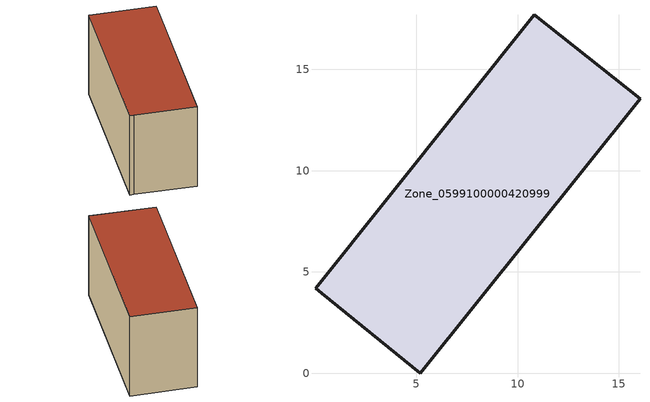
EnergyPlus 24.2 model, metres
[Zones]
Zone_0599100000420999
 floor ground (C_G): 0.34,3.94 0.03,4.18 10.82,17.69 16.04,13.55 5.2,0 z0
 wall outside (C_F): 5.2,0 16.04,13.55 10.82,17.69 0.03,4.18 0.34,3.94 5.2,0 z0:9.35
 roof outside (C_R): 0.03,4.18 0.34,3.94 5.2,0 16.04,13.55 10.82,17.69 z9.35
[BUILDING]
Pand.0599100000420999: North Axis=0; Terrain=City; Loads Convergence Tolerance Value=0.04; Temperature Convergence Tolerance Value=0.4; Solar Distribution=FullExterior; Maximum Number of Warmup Days=25; Minimum Number of Warmup Days=1
[Site:Location]
Rotterdam.The.Hague.AP_ZH_NLD Design_Conditions: Latitude=51.96; Longitude=4.45; Time Zone=1; Elevation=-4.5
[SITE:GROUNDTEMPERATURE:BUILDINGSURFACE]
18, 18, 18, 18, 18, 18, 18, 18, 18, 18, 18, 18
[MATERIAL] Thermal Absorptance=0.9; Solar Absorptance=0.7; Visible Absorptance=0.7
Name | Roughness | Thickness | Conductivity | Density | Specific Heat
G.D.1992-2005 | MediumSmooth | 0.15 | 0.06 | 540 | 1210
F.D.1992-2005 | Rough | 0.3 | 0.12 | 1920 | 840
R.D.1992-2005 | MediumRough | 0.2 | 0.08 | 1500 | 1000
[CONSTRUCTION]
C_G: G.D.1992-2005
C_F: F.D.1992-2005
C_R: R.D.1992-2005
[ZONE]
Zone_0599100000420999: Type=1; Multiplier=1; Ceiling Height=Autocalculate; Volume=Autocalculate; Floor Area=autocalculate; Part of Total Floor Area=Yes
[ZONEINFILTRATION:DESIGNFLOWRATE]
Infil_Zone_0599100000420999: Zone or ZoneList or Space or SpaceList=Zone_0599100000420999; Schedule=AlwaysOn; Design Flow Rate Calculation Method=Flow/Area; Flow Rate per Floor Area=0.0021; Constant Term Coefficient=1; Temperature Term Coefficient=0; Velocity Term Coefficient=0; Velocity Squared Term Coefficient=0
[HVACTEMPLATE:ZONE:IDEALLOADSAIRSYSTEM]
Zone_0599100000420999: Maximum Heating Supply Air Temperature=50; Minimum Cooling Supply Air Temperature=13; Maximum Heating Supply Air Humidity Ratio=0.0156; Minimum Cooling Supply Air Humidity Ratio=0.0077; Heating Limit=NoLimit; Cooling Limit=NoLimit; Dehumidification Control Type=ConstantSensibleHeatRatio; Cooling Sensible Heat Ratio=0.7; Dehumidification Setpoint=60; Humidification Control Type=None; Humidification Setpoint=30; Outdoor Air Method=None; Outdoor Air Flow Rate per Person=0.00944; Outdoor Air Flow Rate per Zone Floor Area=0; Outdoor Air Flow Rate per Zone=0; Demand Controlled Ventilation Type=None; Outdoor Air Economizer Type=NoEconomizer; Heat Recovery Type=None; Sensible Heat Recovery Effectiveness=0.7; Latent Heat Recovery Effectiveness=0.65
[ZONECONTROL:THERMOSTAT]
ThermostatControl_Zone_0599100000420999: Zone or ZoneList=Zone_0599100000420999; Control Type Schedule=DualSetpointControlType; Control 1=Thermostat_Zone_0599100000420999; Temperature Difference Between Cutout And Setpoint=0
[THERMOSTATSETPOINT:DUALSETPOINT]
Thermostat_Zone_0599100000420999: Heating Setpoint Temperature Schedule=HeatingSetpoint_Zone_0599100000420999; Cooling Setpoint Temperature Schedule=CoolingSetpoint_Zone_0599100000420999
[SCHEDULE:COMPACT]
HeatingSetpoint_Zone_0599100000420999: Through: 12/31, For: AllDays, Until: 24:00, 21
CoolingSetpoint_Zone_0599100000420999: Through: 12/31, For: AllDays, Until: 24:00, 24
DualSetpointControlType: Through: 12/31, For: AllDays, Until: 24:00, 4
AlwaysOn: Through: 12/31, For: AllDays, Until: 24:00, 1
